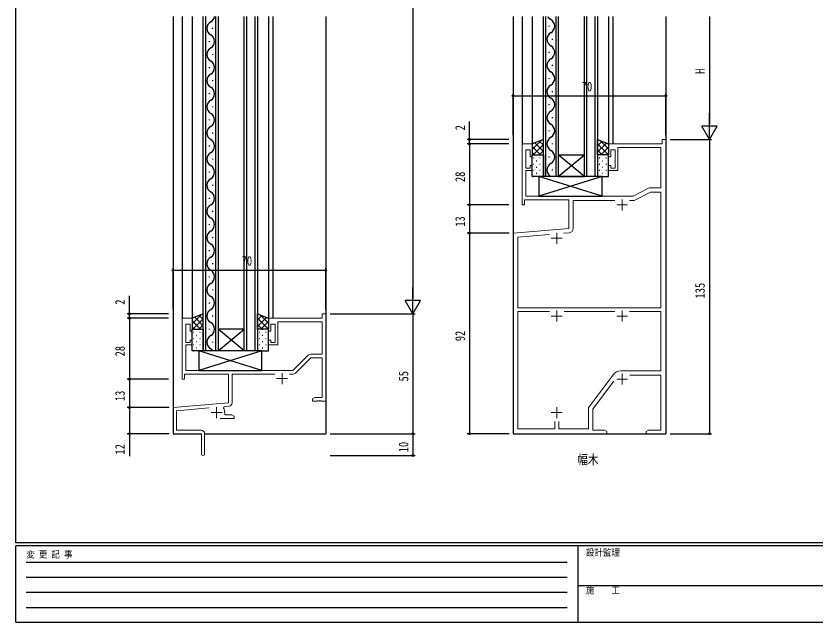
# Model space of a CAD drawing. Units: millimetres, scale not verified. Extents: x -397 to 397, y -282 to 282.
# Drawn here: x -393.9 to -27.5, y -282.1 to -4 of the extents above; entities that cross this region are included whole.
import ezdxf
from ezdxf.enums import TextEntityAlignment as Align

# ---------------------------------------------------------------- set-up
doc = ezdxf.new("R2010")
doc.units = ezdxf.units.MM
doc.header["$LTSCALE"] = 2
for name, color, linetype in [('0-1_USER1', 3, 'Continuous'), ('0-3_YKK_12', 2, 'Continuous'), ('0-4_YKK_13', 4, 'Continuous'), ('0-6_YKK_D', 6, 'Continuous'), ('0-7_YKK_ZWAK', 7, 'Continuous')]:
    doc.layers.add(name, color=color, linetype=linetype)
doc.layers.add('0-2_YKK_11', color=7, linetype='Continuous', lineweight=18)
doc.styles.add('ＭＳ ゴシック', font='')
doc.styles.get('ＭＳ ゴシック').set_extended_font_data('MS Gothic')

msp = doc.modelspace()

# ---------------------------------------------------------------- linework, layer by layer
at = {"layer": '0-2_YKK_11'}
for p, q in [((-118.46, -90.7), (-113.46, -90.7)), ((-115.96, -88.2), (-115.96, -93.2)), ((-112.578, -88.7), (-110.862, -88.7)), ((-112.578, -88.7), (-110.862, -88.7)), ((-148.46, -106), (-143.46, -106)), ((-145.96, -103.5), (-145.96, -108.5)), ((-142.783, -103.68), (-140.103, -103.445)), ((-145.96, -139.2), (-145.96, -144.2)), ((-115.96, -139.2), (-115.96, -144.2)), ((-149.31, -139.63), (-163.76, -139.63)), ((-148.46, -141.7), (-143.46, -141.7)), ((-119.31, -139.63), (-142.61, -139.63)), ((-118.46, -141.7), (-113.46, -141.7)), ((-271.9, -167.9), (-271.9, -172.9)), ((-268.55, -168.33), (-266.888, -168.33)), ((-115.96, -168.1), (-115.96, -173.1)), ((-274.4, -170.4), (-269.4, -170.4)), ((-131.158, -183.299), (-120.15, -168.692)), ((-129.158, -183.968), (-119.828, -171.587)), ((-118.46, -170.6), (-113.46, -170.6)), ((-304.4, -186), (-299.4, -186)), ((-301.9, -183.5), (-301.9, -188.5)), ((-148.46, -186), (-143.46, -186)), ((-145.96, -183.5), (-145.96, -188.5)), ((-307.4, -204.95), (-307.4, -195.67))]:
    msp.add_line(p, q, dxfattribs=at)
for points in [[(-112.46, -168.9), (-98.16, -168.9), (-98.16, -194.07), (-103.869, -194.07), (-104.96, -194.7), (-104.96, -195.7), (-95.96, -195.7), (-95.96, -60.7), (-97.59, -60.7), (-97.59, -62.7), (-122.16, -62.7), (-122.16, -68.7), (-121.16, -68.7), (-121.16, -65.4), (-119.16, -65.4), (-119.16, -73.9), (-121.16, -73.9), (-121.16, -72.7), (-122.16, -72.7), (-122.16, -74.9), (-117.96, -74.9), (-117.96, -64.33), (-98.16, -64.33), (-98.16, -82.796), (-103.068, -82.796)], [(-103.807, -82.977), (-110.96, -86.7), (-160.13, -86.7), (-160.13, -74.9), (-157.16, -74.9), (-157.16, -72.7), (-158.16, -72.7), (-158.16, -73.9), (-160.13, -73.9), (-160.13, -65.4), (-158.16, -65.4), (-158.16, -68.7), (-157.16, -68.7), (-157.16, -62.7), (-161.76, -62.7), (-161.76, -90.7), (-160.76, -90.7), (-160.76, -88.33), (-140.46, -88.33), (-140.46, -101.469), (-165.96, -103.7), (-165.96, -195.7), (-122.96, -195.7), (-122.96, -194.7), (-124.051, -194.07), (-129.46, -194.07), (-129.46, -184.871)], [(-110.123, -88.519), (-102.971, -84.796), (-98.16, -84.796), (-98.16, -138), (-163.76, -138), (-163.76, -105.515), (-149.491, -104.267)], [(-138.46, -101.652), (-138.46, -88.7), (-119.342, -88.7)], [(-259.869, -159.669), (-266.9, -166.7), (-316.07, -166.7), (-316.07, -154.9), (-313.1, -154.9), (-313.1, -152.7), (-314.1, -152.7), (-314.1, -153.9), (-316.07, -153.9), (-316.07, -145.4), (-314.1, -145.4), (-314.1, -148.7), (-313.1, -148.7), (-313.1, -142.7), (-317.7, -142.7), (-317.7, -170.7), (-316.7, -170.7), (-316.7, -168.33), (-296.4, -168.33), (-296.4, -181.469), (-321.9, -183.7), (-321.9, -195.7), (-308.9, -195.7), (-308.9, -200.242), (-308.78, -200.425), (-308.78, -200.975), (-308.9, -201.158), (-308.9, -204.95)], [(-265.756, -167.861), (-258.725, -160.83), (-253.53, -160.83), (-253.53, -179.07), (-256.809, -179.07), (-257.9, -179.7), (-257.9, -180.7), (-255.858, -180.7), (-255.675, -180.58), (-255.125, -180.58), (-254.942, -180.7), (-254.858, -180.7), (-254.675, -180.58), (-254.125, -180.58), (-253.942, -180.7), (-251.9, -180.7), (-251.9, -140.7), (-253.53, -140.7), (-253.53, -142.7), (-278.1, -142.7), (-278.1, -148.7), (-277.1, -148.7), (-277.1, -145.4), (-275.1, -145.4), (-275.1, -153.9), (-277.1, -153.9), (-277.1, -152.7), (-278.1, -152.7), (-278.1, -154.9), (-273.9, -154.9), (-273.9, -144.33), (-253.53, -144.33), (-253.53, -159.2), (-258.737, -159.2)], [(-149.31, -139.63), (-163.76, -139.63), (-163.76, -193.5), (-146.86, -193.5), (-146.86, -190.1)], [(-116.557, -166.9), (-98.16, -166.9), (-98.16, -139.63), (-112.61, -139.63)], [(-294.77, -181.497), (-294.77, -168.33), (-275.25, -168.33)], [(-298.761, -184.041), (-298.38, -183.279), (-296.231, -183.09)], [(-309, -194.07), (-320.27, -194.07), (-320.27, -185.194), (-305.27, -183.881)], [(-300.25, -188.7), (-293.9, -188.7), (-293.9, -187.7), (-294.991, -187.07), (-298.2, -187.07), (-298.2, -186)], [(-145.06, -190.1), (-145.06, -193.5), (-131.46, -193.5), (-131.46, -184.202)]]:
    msp.add_lwpolyline(points, dxfattribs=at)
for centre, radius, start, end in [((-103.068, -84.396), 1.6, 90.00001, 117.50003), ((-110.862, -87.1), 1.6, 270.00001, 297.50003), ((-140.26, -101.652), 1.8, 275, 0.00001), ((-258.737, -160.8), 1.6, 90, 134.99999), ((-266.888, -166.73), 1.6, 270, 314.99999), ((-116.557, -171.4), 4.5, 89.99998, 143.00001), ((-296.37, -181.497), 1.6, 275, 0.00001), ((-301.9, -186), 3.7, 0, 31.96331), ((-129.96, -184.202), 1.5, 142.99999, 180), ((-127.96, -184.871), 1.5, 142.99999, 180), ((-309, -195.67), 1.6, 0.00001, 89.99999), ((-308.15, -204.95), 0.75, 179.99999, 0.00001)]:
    msp.add_arc(centre, radius, start, end, dxfattribs=at)
at = {"layer": '0-3_YKK_12'}
for p, q in [((-321.9, -4.2), (-321.9, -195.7)), ((-317.7, -4.2), (-317.7, -143)), ((-313.1, -4.2), (-313.1, -143.2)), ((-308, -157.7), (-308, -4.2)), ((-307, -4.2), (-307, -157.7)), ((-302.2, -157.7), (-302.2, -4.2)), ((-301.2, -4.2), (-301.2, -157.7)), ((-289.2, -157.7), (-289.2, -4.2)), ((-288.2, -4.2), (-288.2, -157.7)), ((-284.2, -157.7), (-284.2, -4.2)), ((-283.2, -4.2), (-283.2, -157.7)), ((-278.1, -4.2), (-278.1, -143)), ((-276.1, -4.2), (-276.1, -142.7)), ((-251.9, -4.2), (-251.9, -195.7)), ((-165.96, -4.2), (-165.96, -195.7)), ((-161.76, -4.2), (-161.76, -63)), ((-157.16, -4.2), (-157.16, -63.2)), ((-152.06, -77.7), (-152.06, -4.2)), ((-151.06, -4.2), (-151.06, -77.7)), ((-146.26, -77.7), (-146.26, -4.2)), ((-133.26, -77.7), (-133.26, -4.2)), ((-132.26, -4.2), (-132.26, -77.7)), ((-128.26, -77.7), (-128.26, -4.2)), ((-122.16, -4.2), (-122.16, -63)), ((-120.16, -4.2), (-120.16, -62.7)), ((-95.96, -4.2), (-95.96, -195.7)), ((-303.84, -9.5), (-303.84, -9.9)), ((-149.42, -8.9), (-149.42, -8.5)), ((-147.9, -14.9), (-147.9, -14.5)), ((-305.36, -15.5), (-305.36, -15.9)), ((-303.84, -21.5), (-303.84, -21.9)), ((-149.42, -20.9), (-149.42, -20.5)), ((-305.36, -27.5), (-305.36, -27.9)), ((-147.9, -26.9), (-147.9, -26.5)), ((-149.42, -32.9), (-149.42, -32.5)), ((-303.84, -33.5), (-303.84, -33.9)), ((-305.36, -39.5), (-305.36, -39.9)), ((-147.9, -38.9), (-147.9, -38.5)), ((-303.84, -45.5), (-303.84, -45.9)), ((-149.42, -44.9), (-149.42, -44.5)), ((-147.9, -50.9), (-147.9, -50.5)), ((-305.36, -51.5), (-305.36, -51.9)), ((-303.84, -57.5), (-303.84, -57.9)), ((-149.42, -56.9), (-149.42, -56.5)), ((-305.36, -63.5), (-305.36, -63.9)), ((-147.9, -62.9), (-147.9, -62.5)), ((-303.84, -69.5), (-303.84, -69.9)), ((-149.42, -68.9), (-149.42, -68.5)), ((-145.26, -67.7), (-133.26, -67.7)), ((-145.26, -77.7), (-133.26, -67.7)), ((-133.26, -77.7), (-145.26, -67.7)), ((-305.36, -75.5), (-305.36, -75.9)), ((-147.9, -74.9), (-147.9, -74.5)), ((-145.26, -77.7), (-133.26, -77.7)), ((-303.84, -81.5), (-303.84, -81.9)), ((-305.36, -87.5), (-305.36, -87.9)), ((-303.84, -93.5), (-303.84, -93.9)), ((-305.36, -99.5), (-305.36, -99.9)), ((-303.84, -105.5), (-303.84, -105.9)), ((-305.36, -111.5), (-305.36, -111.9)), ((-303.84, -117.5), (-303.84, -117.9)), ((-305.36, -123.5), (-305.36, -123.9)), ((-303.84, -129.5), (-303.84, -129.9)), ((-305.36, -135.5), (-305.36, -135.9)), ((-303.84, -141.5), (-303.84, -141.9)), ((-305.36, -147.5), (-305.36, -147.9)), ((-289.2, -147.7), (-301.2, -147.7)), ((-289.2, -157.7), (-301.2, -147.7)), ((-301.2, -157.7), (-289.2, -147.7)), ((-303.84, -153.5), (-303.84, -153.9)), ((-301.2, -157.7), (-308, -157.7)), ((-289.2, -157.7), (-301.2, -157.7)), ((-283.2, -157.7), (-289.2, -157.7)), ((-321.9, -195.7), (-309.2, -195.7)), ((-307.4, -195.7), (-251.9, -195.7)), ((-165.96, -195.7), (-95.96, -195.7))]:
    msp.add_line(p, q, dxfattribs=at)
for points in [[(-145.26, -4.2), (-145.26, -77.7), (-152.06, -77.7)], [(-127.26, -4.2), (-127.26, -77.7), (-133.26, -77.7)]]:
    msp.add_lwpolyline(points, dxfattribs=at)
for centre, start, end in [((-302.923, -9.7), 119.20254, 240.79746), ((-306.277, -3.7), 299.20254, 351.63473), ((-146.983, -2.7), 205.87734, 240.79746), ((-150.337, -8.7), 299.20254, 60.79746), ((-306.277, -15.7), 299.20254, 60.79746), ((-146.983, -14.7), 119.20254, 240.79746), ((-150.337, -20.7), 299.20254, 60.79746), ((-302.923, -21.7), 119.20254, 240.79746), ((-306.277, -27.7), 299.20254, 60.79746), ((-146.983, -26.7), 119.20254, 240.79746), ((-302.923, -33.7), 119.20254, 240.79746), ((-150.337, -32.7), 299.20254, 60.79746), ((-146.983, -38.7), 119.20254, 240.79746), ((-306.277, -39.7), 299.20254, 60.79746), ((-302.923, -45.7), 119.20254, 240.79746), ((-150.337, -44.7), 299.20254, 60.79746), ((-306.277, -51.7), 299.20254, 60.79746), ((-146.983, -50.7), 119.20254, 240.79746), ((-302.923, -57.7), 119.20254, 240.79746), ((-150.337, -56.7), 299.20254, 60.79746), ((-306.277, -63.7), 299.20254, 60.79746), ((-146.983, -62.7), 119.20254, 240.79746), ((-150.337, -68.7), 299.20254, 60.79746), ((-302.923, -69.7), 119.20254, 240.79746), ((-306.277, -75.7), 299.20254, 60.79746), ((-146.983, -74.7), 119.20254, 240.79746), ((-302.923, -81.7), 119.20254, 240.79746), ((-306.277, -87.7), 299.20254, 60.79746), ((-302.923, -93.7), 119.20254, 240.79746), ((-306.277, -99.7), 299.20254, 60.79746), ((-302.923, -105.7), 119.20254, 240.79746), ((-306.277, -111.7), 299.20254, 60.79746), ((-302.923, -117.7), 119.20254, 240.79746), ((-306.277, -123.7), 299.20254, 60.79746), ((-302.923, -129.7), 119.20254, 240.79746), ((-306.277, -135.7), 299.20254, 60.79746), ((-302.923, -141.7), 119.20254, 240.79746), ((-306.277, -147.7), 299.20254, 60.79746), ((-302.923, -153.7), 119.20254, 240.79746), ((-306.277, -159.7), 35.58666, 60.79746)]:
    msp.add_arc(centre, 3.437, start, end, dxfattribs=at)
at = {"layer": '0-4_YKK_13'}
for p, q in [((-153.025, -61.078), (-157.16, -65.213)), ((-155.983, -62.238), (-152.06, -66.161)), ((-153.951, -61.442), (-152.06, -63.333)), ((-127.21, -60.719), (-127.26, -60.769)), ((-125.179, -61.516), (-127.26, -63.598)), ((-125.859, -61.249), (-122.16, -64.948)), ((-157.16, -63.89), (-153.35, -67.7)), ((-152.06, -62.942), (-156.818, -67.7)), ((-152.06, -65.77), (-153.99, -67.7)), ((-123.147, -62.313), (-127.26, -66.426)), ((-127.26, -62.677), (-122.237, -67.7)), ((-127.26, -65.505), (-125.065, -67.7)), ((-122.16, -64.154), (-125.705, -67.7)), ((-157.16, -66.718), (-156.178, -67.7)), ((-156.74, -69.136), (-156.54, -69.136)), ((-155.325, -67.721), (-155.125, -67.721)), ((-153.71, -69.136), (-153.51, -69.136)), ((-152.295, -67.721), (-152.095, -67.721)), ((-126.44, -69.136), (-126.24, -69.136)), ((-125.025, -67.721), (-124.825, -67.721)), ((-123.41, -69.136), (-123.21, -69.136)), ((-122.16, -66.983), (-122.877, -67.7)), ((-156.74, -71.966), (-156.54, -71.966)), ((-155.325, -70.551), (-155.125, -70.551)), ((-153.71, -71.966), (-153.51, -71.966)), ((-152.295, -70.551), (-152.095, -70.551)), ((-126.44, -71.966), (-126.24, -71.966)), ((-125.025, -70.551), (-124.825, -70.551)), ((-123.41, -71.966), (-123.21, -71.966)), ((-156.74, -74.796), (-156.54, -74.796)), ((-155.325, -73.381), (-155.125, -73.381)), ((-155.325, -76.211), (-155.125, -76.211)), ((-153.71, -74.796), (-153.51, -74.796)), ((-152.295, -73.381), (-152.095, -73.381)), ((-152.295, -76.211), (-152.095, -76.211)), ((-126.44, -74.796), (-126.24, -74.796)), ((-125.025, -73.381), (-124.825, -73.381)), ((-125.025, -76.211), (-124.825, -76.211)), ((-123.41, -74.796), (-123.21, -74.796)), ((-156.74, -77.626), (-156.54, -77.626)), ((-125.16, -86.7), (-154.16, -77.7)), ((-125.16, -77.7), (-154.16, -86.7)), ((-153.71, -77.626), (-153.51, -77.626)), ((-126.44, -77.626), (-126.24, -77.626)), ((-123.41, -77.626), (-123.21, -77.626)), ((-308.965, -141.078), (-313.1, -145.213)), ((-311.923, -142.238), (-308, -146.161)), ((-309.891, -141.442), (-308, -143.333)), ((-283.15, -140.719), (-283.2, -140.769)), ((-281.119, -141.516), (-283.2, -143.598)), ((-279.087, -142.313), (-283.2, -146.426)), ((-283.2, -142.677), (-278.177, -147.7)), ((-281.799, -141.249), (-278.1, -144.948)), ((-313.1, -143.89), (-309.29, -147.7)), ((-308, -142.942), (-312.758, -147.7)), ((-308, -145.77), (-309.93, -147.7)), ((-283.2, -145.505), (-281.005, -147.7)), ((-278.1, -144.154), (-281.645, -147.7)), ((-313.1, -146.718), (-312.118, -147.7)), ((-312.68, -149.136), (-312.48, -149.136)), ((-311.265, -147.721), (-311.065, -147.721)), ((-309.65, -149.136), (-309.45, -149.136)), ((-308.235, -147.721), (-308.035, -147.721)), ((-282.38, -149.136), (-282.18, -149.136)), ((-280.965, -147.721), (-280.765, -147.721)), ((-279.35, -149.136), (-279.15, -149.136)), ((-278.1, -146.983), (-278.817, -147.7)), ((-312.68, -151.966), (-312.48, -151.966)), ((-311.265, -150.551), (-311.065, -150.551)), ((-311.265, -153.381), (-311.065, -153.381)), ((-309.65, -151.966), (-309.45, -151.966)), ((-308.235, -150.551), (-308.035, -150.551)), ((-308.235, -153.381), (-308.035, -153.381)), ((-282.38, -151.966), (-282.18, -151.966)), ((-280.965, -150.551), (-280.765, -150.551)), ((-280.965, -153.381), (-280.765, -153.381)), ((-279.35, -151.966), (-279.15, -151.966)), ((-312.68, -154.796), (-312.48, -154.796)), ((-311.265, -156.211), (-311.065, -156.211)), ((-309.65, -154.796), (-309.45, -154.796)), ((-308.235, -156.211), (-308.035, -156.211)), ((-282.38, -154.796), (-282.18, -154.796)), ((-280.965, -156.211), (-280.765, -156.211)), ((-279.35, -154.796), (-279.15, -154.796)), ((-312.68, -157.626), (-312.48, -157.626)), ((-281.1, -166.7), (-310.1, -157.7)), ((-281.1, -157.7), (-310.1, -166.7)), ((-309.65, -157.626), (-309.45, -157.626)), ((-282.38, -157.626), (-282.18, -157.626)), ((-279.35, -157.626), (-279.15, -157.626))]:
    msp.add_line(p, q, dxfattribs=at)
for points in [[(-152.06, -67.7), (-152.06, -60.7), (-157.16, -62.7), (-157.16, -67.7)], [(-127.26, -67.7), (-127.26, -60.7), (-122.16, -62.7), (-122.16, -67.7)], [(-157.16, -67.7), (-152.06, -67.7), (-152.06, -77.7), (-157.16, -77.7)], [(-122.16, -67.7), (-127.26, -67.7), (-127.26, -77.7), (-122.16, -77.7)], [(-125.16, -77.7), (-154.16, -77.7), (-154.16, -86.7), (-125.16, -86.7)], [(-308, -147.7), (-308, -140.7), (-313.1, -142.7), (-313.1, -147.7)], [(-283.2, -147.7), (-283.2, -140.7), (-278.1, -142.7), (-278.1, -147.7)], [(-313.1, -147.7), (-308, -147.7), (-308, -157.7), (-313.1, -157.7)], [(-278.1, -147.7), (-283.2, -147.7), (-283.2, -157.7), (-278.1, -157.7)], [(-281.1, -157.7), (-310.1, -157.7), (-310.1, -166.7), (-281.1, -166.7)]]:
    msp.add_lwpolyline(points, close=True, dxfattribs=at)
at = {"layer": '0-6_YKK_D'}
for p, q in [((-211.9, 152.3), (-211.9, -133.7)), ((-75.96, -4.2), (-75.96, -53.7)), ((-165.96, -58.7), (-165.96, -39.7)), ((-95.96, -58.7), (-95.96, -39.7)), ((-165.96, -40.7), (-95.96, -40.7)), ((-75.96, -60.7), (-75.96, -48.576)), ((-75.96, -60.7), (-79.46, -54.638)), ((-72.46, -54.638), (-79.46, -54.638)), ((-75.96, -60.7), (-72.46, -54.638)), ((-167.96, -60.7), (-186.96, -60.7)), ((-93.96, -60.7), (-74.96, -60.7)), ((-93.96, -60.7), (-74.96, -60.7)), ((-75.96, -60.7), (-75.96, -195.7)), ((-167.96, -62.7), (-186.96, -62.7)), ((-167.96, -62.7), (-186.96, -62.7)), ((-185.96, -62.7), (-185.96, -90.7)), ((-167.96, -90.7), (-186.96, -90.7)), ((-167.96, -90.7), (-186.96, -90.7)), ((-185.96, -90.7), (-185.96, -103.7)), ((-167.96, -103.7), (-186.96, -103.7)), ((-167.772, -103.7), (-186.96, -103.7)), ((-185.96, -103.7), (-185.96, -195.7)), ((-321.9, -138.7), (-321.9, -119.7)), ((-321.9, -120.7), (-251.9, -120.7)), ((-251.9, -138.7), (-251.9, -119.7)), ((-211.9, -140.7), (-211.9, -128.576)), ((-211.9, -140.7), (-215.4, -134.638)), ((-208.4, -134.638), (-215.4, -134.638)), ((-211.9, -140.7), (-208.4, -134.638)), ((-323.9, -140.7), (-342.9, -140.7)), ((-323.9, -142.7), (-342.9, -142.7)), ((-323.9, -142.7), (-342.9, -142.7)), ((-341.9, -142.7), (-341.9, -170.7)), ((-249.9, -140.7), (-210.9, -140.7)), ((-249.9, -140.7), (-210.9, -140.7)), ((-211.9, -140.7), (-211.9, -195.7)), ((-323.9, -170.7), (-342.9, -170.7)), ((-323.9, -170.7), (-342.9, -170.7)), ((-341.9, -170.7), (-341.9, -183.7)), ((-323.9, -183.7), (-342.9, -183.7)), ((-323.712, -183.7), (-342.9, -183.7)), ((-323.712, -195.7), (-342.9, -195.7)), ((-249.9, -195.7), (-210.9, -195.7)), ((-249.9, -195.7), (-210.9, -195.7)), ((-211.9, -195.7), (-211.9, -205.7)), ((-167.772, -195.7), (-186.96, -195.7)), ((-93.96, -195.7), (-74.96, -195.7)), ((-249.9, -205.7), (-210.9, -205.7))]:
    msp.add_line(p, q, dxfattribs=at)
for points in [[(-185.96, -62.7), (-185.96, -60.7), (-185.96, -52.5)], [(-341.9, -142.7), (-341.9, -140.7), (-341.9, -132.5)], [(-341.9, -183.7), (-341.9, -195.7), (-341.9, -206.04)]]:
    msp.add_lwpolyline(points, dxfattribs=at)
for centre in [(-165.96, -40.7), (-95.96, -40.7), (-185.96, -60.7), (-185.96, -62.7), (-185.96, -62.7), (-185.96, -90.7), (-185.96, -90.7), (-185.96, -103.7), (-185.96, -103.7), (-321.9, -120.7), (-251.9, -120.7), (-341.9, -140.7), (-341.9, -142.7), (-341.9, -142.7), (-341.9, -170.7), (-341.9, -170.7), (-341.9, -183.7), (-341.9, -183.7), (-341.9, -195.7), (-211.9, -195.7), (-211.9, -195.7), (-185.96, -195.7), (-75.96, -195.7), (-211.9, -205.7)]:
    msp.add_circle(centre, 0.425, dxfattribs=at)
at = {"layer": '0-7_YKK_ZWAK'}
for p, q in [((-393.9, -245.7), (-393.9, 279.3)), ((376.1, -245.7), (-393.9, -245.7)), ((338.3, -247.1), (-393.9, -247.1)), ((-393.9, -282.1), (-393.9, -247.1)), ((-136.3, -247.1), (-136.3, -282.1)), ((-389.301, -254.612), (-141.109, -254.612)), ((-389.301, -261.541), (-141.109, -261.541)), ((-136.3, -265.299), (-7.5, -265.299)), ((-389.301, -268.47), (-141.109, -268.47)), ((-389.301, -275.398), (-141.109, -275.398)), ((-393.9, -282.1), (338.3, -282.1))]:
    msp.add_line(p, q, dxfattribs=at)

# ---------------------------------------------------------------- texts
at = {"layer": '0-1_USER1', "style": 'ＭＳ ゴシック', "width": 0.8}
msp.add_text('幅木', height=4.399, dxfattribs=at).set_placement((-136.455, -211.111), align=Align.BOTTOM_LEFT)
at = {"layer": '0-6_YKK_D', "style": 'ＭＳ ゴシック', "width": 0.8}
for s, p in [('H', (-76.76, -30.55)), ('2', (-186.76, -56.5)), ('28', (-186.76, -80.22)), ('13', (-186.76, -100.72)), ('135', (-76.76, -133.64)), ('2', (-342.7, -136.5)), ('92', (-186.76, -153.22)), ('28', (-342.7, -160.22)), ('55', (-212.7, -171.72)), ('13', (-342.7, -180.72)), ('12', (-342.7, -205.24)), ('10', (-212.7, -204.22))]:
    msp.add_text(s, height=4.399, rotation=90, dxfattribs=at).set_placement(p, align=Align.BOTTOM_LEFT)
for p in [(-134.48, -39.9), (-290.42, -119.9)]:
    msp.add_text('70', height=4.399, dxfattribs=at).set_placement(p, align=Align.BOTTOM_LEFT)
at = {"layer": '0-7_YKK_ZWAK', "style": 'ＭＳ ゴシック', "width": 0.9}
for s, p in [('変 更 記 事', (-389.186, -253.547)), ('設計監理', (-132.531, -252.633)), ('施\u3000\u3000工', (-132.531, -269.954))]:
    msp.add_text(s, height=3.079, dxfattribs=at).set_placement(p, align=Align.BOTTOM_LEFT)

doc.saveas('drawing.dxf')
